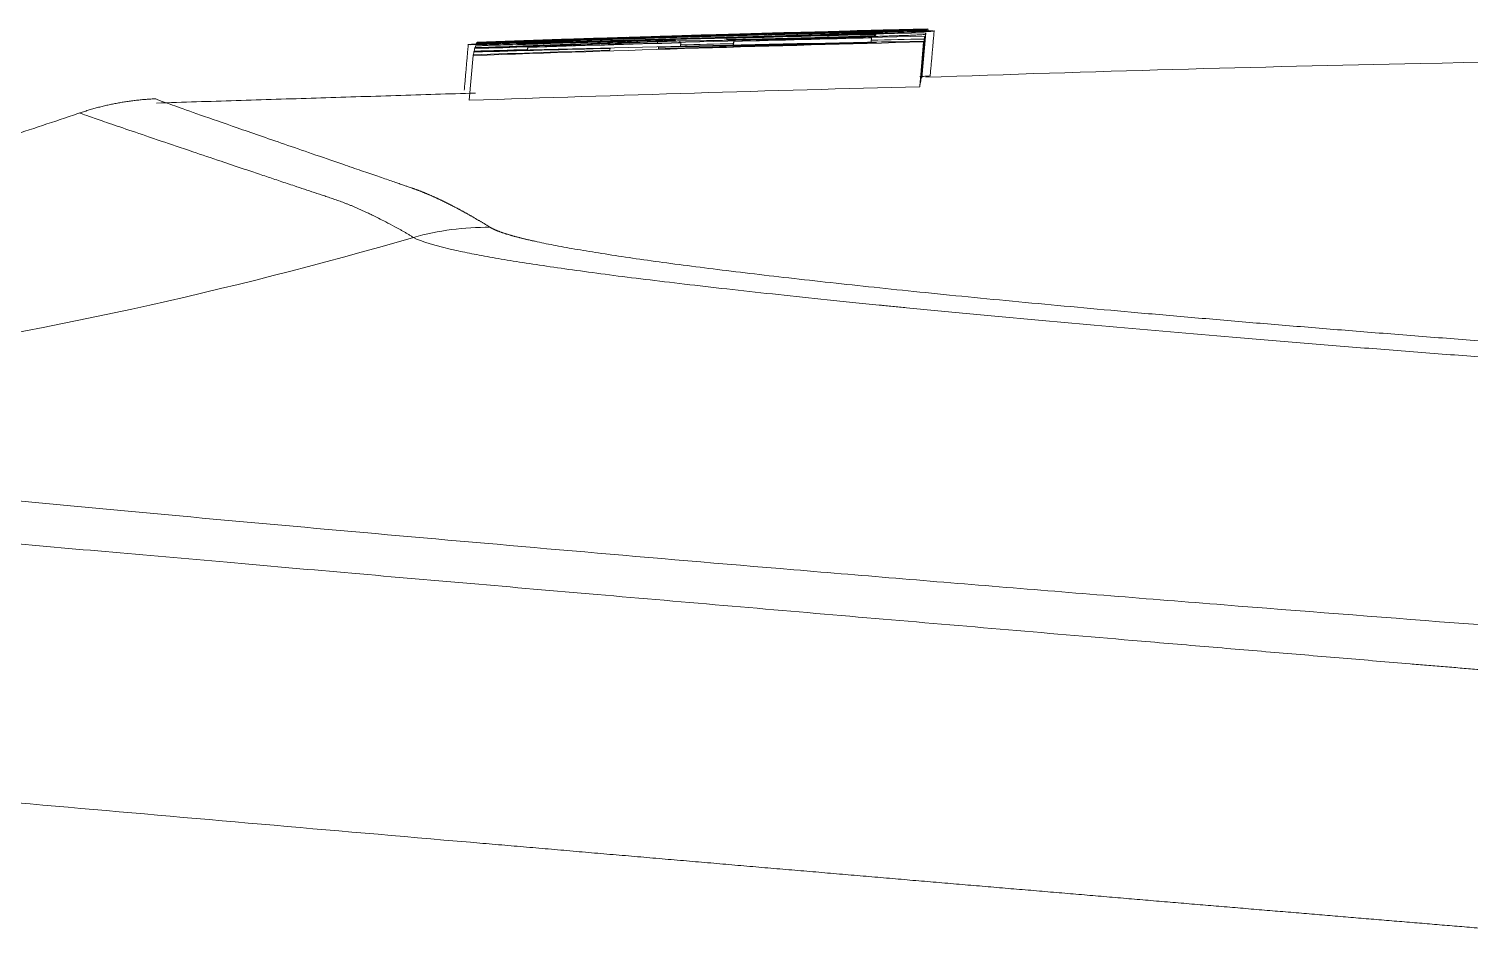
# Model space of a CAD drawing. Header units: millimetres. Extents: x 11618 to 13994, y -5897 to -2537.
# Drawn here: x 13044.94 to 13061.05, y -3585.92 to -3575.7 of the extents above; entities that cross this region are included whole.
import ezdxf

# ---------------------------------------------------------------- set-up
doc = ezdxf.new("R2010")
doc.units = ezdxf.units.MM

msp = doc.modelspace()

# ---------------------------------------------------------------- linework, layer by layer
at = {"linetype": 'Continuous', "lineweight": 18, "extrusion": (-1, -2.22045e-16, 0)}
for p, q in [((13051.694, -3575.8), (13051.694, -3575.804)), ((13051.969, -3575.847), (13051.968, -3575.862)), ((13052.221, -3575.837), (13052.22, -3575.855)), ((13052.822, -3575.843), (13052.818, -3575.885)), ((13054.358, -3575.831), (13054.356, -3575.854)), ((13054.944, -3575.849), (13054.9, -3576.35)), ((13054.946, -3575.841), (13054.902, -3576.342)), ((13054.951, -3575.817), (13054.907, -3576.318)), ((13054.958, -3575.785), (13054.914, -3576.286)), ((13054.967, -3575.748), (13054.923, -3576.25)), ((13054.981, -3575.709), (13054.981, -3575.717)), ((13054.986, -3575.703), (13054.985, -3575.709)), ((13054.987, -3575.703), (13054.986, -3575.709)), ((13054.99, -3575.703), (13054.989, -3575.711)), ((13054.991, -3575.703), (13054.99, -3575.711)), ((13054.992, -3575.705), (13054.991, -3575.712)), ((13054.992, -3575.706), (13054.992, -3575.712)), ((13054.992, -3575.713), (13054.995, -3575.713)), ((13049.909, -3576.001), (13049.866, -3576.502)), ((13049.917, -3575.963), (13049.915, -3575.993)), ((13049.928, -3575.919), (13049.927, -3575.924)), ((13049.934, -3575.895), (13049.932, -3575.924)), ((13049.949, -3575.857), (13049.949, -3575.863)), ((13050.519, -3575.91), (13050.516, -3575.941)), ((13052.227, -3575.883), (13052.226, -3575.897)), ((13052.816, -3575.867), (13052.815, -3575.885)), ((13054.904, -3576.318), (13054.907, -3576.318))]:
    msp.add_line(p, q, dxfattribs=at)
at = {"linetype": 'Continuous', "lineweight": 13, "extrusion": (-1, -2.22045e-16, 0)}
msp.add_line((13050.163, -3575.885), (13050.164, -3575.874), dxfattribs=at)
at = {"linetype": 'Continuous', "lineweight": 13}
for centre, major_axis, ratio, start_param, end_param in [((13050.051, -3580.918), (-1.621, -2.524), 0.996045, 3.698288, 3.987547), ((13035.786, -3529.996), (9.593, 49.071), 0.989181, 3.350189, 3.612152)]:
    msp.add_ellipse(centre, major_axis=major_axis, ratio=ratio, start_param=start_param, end_param=end_param, dxfattribs=at)
at = {"linetype": 'Continuous', "lineweight": 18}
for points, knots in [([(13054.356, -3575.738), (13054.244, -3575.741), (13054.124, -3575.744), (13053.931, -3575.748), (13053.864, -3575.75), (13053.761, -3575.752), (13053.726, -3575.753), (13053.656, -3575.755), (13053.621, -3575.756), (13053.443, -3575.761), (13053.298, -3575.764), (13053.075, -3575.771), (13053.001, -3575.773), (13052.887, -3575.776), (13052.85, -3575.777), (13052.774, -3575.779), (13052.736, -3575.78), (13052.622, -3575.783), (13052.546, -3575.785), (13052.433, -3575.789), (13052.395, -3575.79), (13052.319, -3575.792), (13052.206, -3575.795), (13052.093, -3575.799), (13051.979, -3575.802), (13051.942, -3575.803), (13051.867, -3575.806), (13051.829, -3575.807), (13051.642, -3575.813), (13051.497, -3575.817), (13051.285, -3575.824), (13051.215, -3575.826), (13051.112, -3575.83), (13051.078, -3575.831), (13051.011, -3575.833), (13050.978, -3575.834), (13050.814, -3575.84), (13050.662, -3575.845), (13050.526, -3575.85), (13050.473, -3575.852), (13050.447, -3575.853), (13050.372, -3575.856), (13050.325, -3575.858), (13050.259, -3575.86), (13050.238, -3575.861), (13050.197, -3575.862), (13050.177, -3575.863), (13050.121, -3575.865), (13050.086, -3575.867), (13050.04, -3575.869), (13050.025, -3575.869), (13049.998, -3575.871), (13049.959, -3575.872), (13049.91, -3575.875), (13049.884, -3575.876), (13049.87, -3575.877), (13049.866, -3575.877), (13049.862, -3575.878), (13049.862, -3575.878), (13049.861, -3575.878)], [0, 0, 0, 0, 0.078191, 0.078191, 0.117286, 0.117286, 0.136834, 0.136834, 0.156381, 0.156381, 0.234572, 0.234572, 0.273668, 0.273668, 0.293215, 0.293215, 0.312763, 0.312763, 0.351858, 0.351858, 0.371406, 0.371406, 0.390954, 0.430049, 0.430049, 0.449597, 0.449597, 0.469144, 0.469144, 0.547335, 0.547335, 0.586431, 0.586431, 0.605978, 0.605978, 0.625526, 0.625526, 0.703717, 0.723264, 0.723264, 0.742812, 0.742812, 0.781907, 0.781907, 0.801455, 0.801455, 0.821003, 0.821003, 0.860098, 0.860098, 0.879646, 0.879646, 0.899194, 0.938289, 0.977384, 0.977384, 0.996932, 0.996932, 1, 1, 1, 1]), ([(13049.928, -3575.919), (13050.279, -3575.906), (13050.718, -3575.891), (13051.157, -3575.875), (13051.267, -3575.872), (13051.289, -3575.871), (13051.332, -3575.869), (13051.398, -3575.867), (13051.461, -3575.865), (13051.587, -3575.861), (13051.668, -3575.858), (13051.823, -3575.852), (13051.898, -3575.85), (13051.969, -3575.847)], [0, 0, 0, 0, 0.5, 0.625, 0.625, 0.65625, 0.65625, 0.6875, 0.75, 0.75, 0.875, 0.875, 1, 1, 1, 1]), ([(13052.143, -3575.834), (13052.128, -3575.835), (13052.107, -3575.836), (13052.069, -3575.838), (13052.055, -3575.838), (13052.032, -3575.839), (13052.024, -3575.839), (13052.012, -3575.84), (13052.007, -3575.84), (13051.999, -3575.84), (13051.995, -3575.841), (13051.973, -3575.841), (13051.954, -3575.842), (13051.914, -3575.844), (13051.893, -3575.844), (13051.85, -3575.846), (13051.827, -3575.847), (13051.782, -3575.848), (13051.759, -3575.849), (13051.69, -3575.851), (13051.642, -3575.853), (13051.545, -3575.856), (13051.497, -3575.858), (13051.349, -3575.863), (13051.249, -3575.867), (13051.048, -3575.874), (13050.947, -3575.877), (13050.744, -3575.884), (13050.642, -3575.888), (13050.337, -3575.899), (13050.133, -3575.906), (13049.929, -3575.913)], [0, 0, 0, 0, 0.0625, 0.0625, 0.09375, 0.09375, 0.109375, 0.109375, 0.117187, 0.117187, 0.125, 0.125, 0.15625, 0.15625, 0.1875, 0.1875, 0.21875, 0.21875, 0.25, 0.25, 0.3125, 0.3125, 0.375, 0.375, 0.5, 0.5, 0.625, 0.625, 0.75, 0.75, 1, 1, 1, 1]), ([(13050.164, -3575.874), (13050.251, -3575.872), (13050.356, -3575.869), (13050.511, -3575.865), (13050.543, -3575.864), (13050.593, -3575.863), (13050.61, -3575.862), (13050.644, -3575.861), (13050.73, -3575.859), (13050.822, -3575.856), (13050.974, -3575.852), (13051.052, -3575.85), (13051.154, -3575.847), (13051.174, -3575.846), (13051.216, -3575.845), (13051.277, -3575.843), (13051.34, -3575.842), (13051.55, -3575.836), (13051.722, -3575.831), (13051.943, -3575.824), (13051.987, -3575.823), (13052.076, -3575.82), (13052.121, -3575.819), (13052.255, -3575.815), (13052.345, -3575.813), (13052.613, -3575.805), (13052.791, -3575.8), (13053.013, -3575.794), (13053.057, -3575.792), (13053.145, -3575.79), (13053.277, -3575.786), (13053.491, -3575.78), (13053.657, -3575.775), (13053.779, -3575.772), (13053.819, -3575.77), (13053.879, -3575.769), (13053.899, -3575.768), (13053.938, -3575.767), (13054.113, -3575.762), (13054.272, -3575.757), (13054.415, -3575.753), (13054.43, -3575.752), (13054.461, -3575.751), (13054.477, -3575.751), (13054.521, -3575.749), (13054.607, -3575.747), (13054.682, -3575.744), (13054.774, -3575.741), (13054.816, -3575.74), (13054.862, -3575.738), (13054.871, -3575.738), (13054.888, -3575.737), (13054.913, -3575.736), (13054.965, -3575.734), (13054.997, -3575.733), (13055.023, -3575.731), (13055.034, -3575.731), (13055.042, -3575.73), (13055.047, -3575.73), (13055.049, -3575.73), (13055.059, -3575.729), (13055.062, -3575.729), (13055.06, -3575.728), (13055.055, -3575.727), (13055.041, -3575.727), (13055.032, -3575.727), (13055.021, -3575.727), (13055.013, -3575.727), (13055.009, -3575.727), (13054.985, -3575.727), (13054.938, -3575.727), (13054.872, -3575.728), (13054.813, -3575.729), (13054.793, -3575.73), (13054.76, -3575.73), (13054.748, -3575.73), (13054.725, -3575.731), (13054.617, -3575.733), (13054.487, -3575.736), (13054.356, -3575.738)], [0, 0, 0, 0, 0.0625, 0.0625, 0.078125, 0.078125, 0.085938, 0.085938, 0.09375, 0.125, 0.125, 0.15625, 0.15625, 0.164063, 0.164063, 0.171875, 0.1875, 0.1875, 0.25, 0.25, 0.265625, 0.265625, 0.28125, 0.28125, 0.3125, 0.3125, 0.375, 0.375, 0.390625, 0.390625, 0.40625, 0.4375, 0.46875, 0.46875, 0.484375, 0.484375, 0.492187, 0.492187, 0.5, 0.5625, 0.5625, 0.570312, 0.570312, 0.578125, 0.578125, 0.59375, 0.625, 0.625, 0.65625, 0.65625, 0.664062, 0.664062, 0.671875, 0.6875, 0.71875, 0.71875, 0.734375, 0.742187, 0.742187, 0.75, 0.75, 0.78125, 0.78125, 0.8125, 0.8125, 0.828125, 0.835937, 0.835937, 0.84375, 0.84375, 0.875, 0.90625, 0.90625, 0.921875, 0.921875, 0.929687, 0.929687, 0.9375, 1, 1, 1, 1]), ([(13053.523, -3575.775), (13053.419, -3575.778), (13053.311, -3575.781), (13053.093, -3575.788), (13052.981, -3575.791), (13052.84, -3575.795), (13052.812, -3575.796), (13052.755, -3575.797), (13052.67, -3575.8), (13052.585, -3575.802), (13052.472, -3575.805), (13052.415, -3575.807), (13052.303, -3575.81), (13052.246, -3575.812), (13052.078, -3575.817), (13051.966, -3575.82), (13051.826, -3575.824), (13051.799, -3575.825), (13051.743, -3575.826), (13051.715, -3575.827), (13051.632, -3575.83), (13051.578, -3575.831), (13051.417, -3575.836), (13051.314, -3575.839), (13051.203, -3575.842), (13051.191, -3575.842), (13051.167, -3575.843), (13051.154, -3575.843), (13051.119, -3575.844), (13051.072, -3575.845), (13051.027, -3575.847), (13050.984, -3575.848), (13050.962, -3575.848), (13050.9, -3575.85), (13050.861, -3575.851), (13050.804, -3575.853), (13050.776, -3575.853), (13050.75, -3575.854), (13050.733, -3575.855), (13050.724, -3575.855), (13050.649, -3575.857), (13050.566, -3575.859), (13050.509, -3575.86), (13050.485, -3575.86), (13050.478, -3575.86), (13050.465, -3575.86), (13050.459, -3575.861), (13050.433, -3575.861), (13050.424, -3575.861), (13050.424, -3575.86), (13050.425, -3575.86), (13050.425, -3575.86)], [0, 0, 0, 0, 0.082578, 0.082578, 0.165156, 0.165156, 0.1858, 0.1858, 0.206445, 0.247734, 0.247734, 0.289023, 0.289023, 0.330312, 0.330312, 0.41289, 0.41289, 0.433534, 0.433534, 0.454179, 0.454179, 0.495468, 0.495468, 0.578046, 0.578046, 0.588368, 0.588368, 0.59869, 0.59869, 0.619335, 0.639979, 0.639979, 0.660624, 0.660624, 0.701913, 0.701913, 0.722557, 0.732879, 0.732879, 0.743202, 0.743202, 0.825779, 0.867068, 0.867068, 0.887713, 0.887713, 0.908357, 0.908357, 0.990935, 0.990935, 1, 1, 1, 1]), ([(13050.538, -3575.854), (13050.543, -3575.854), (13050.549, -3575.853), (13050.599, -3575.851), (13050.656, -3575.849), (13050.755, -3575.845), (13050.791, -3575.844), (13050.849, -3575.842), (13050.868, -3575.841), (13050.909, -3575.84), (13050.929, -3575.839), (13050.95, -3575.838)], [0, 0, 0, 0, 0.059046, 0.059046, 0.529523, 0.529523, 0.764762, 0.764762, 0.882381, 0.882381, 1, 1, 1, 1]), ([(13050.95, -3575.838), (13051.051, -3575.835), (13051.162, -3575.831), (13051.312, -3575.826), (13051.343, -3575.825), (13051.404, -3575.823), (13051.436, -3575.822), (13051.53, -3575.819), (13051.595, -3575.817), (13051.725, -3575.813), (13051.792, -3575.811), (13051.926, -3575.806), (13051.994, -3575.804), (13052.128, -3575.8), (13052.196, -3575.798), (13052.331, -3575.794), (13052.398, -3575.792), (13052.601, -3575.786), (13052.736, -3575.783), (13052.905, -3575.778), (13052.939, -3575.777), (13053.006, -3575.775), (13053.04, -3575.774), (13053.14, -3575.771), (13053.206, -3575.77), (13053.337, -3575.766), (13053.401, -3575.764), (13053.497, -3575.762), (13053.529, -3575.761), (13053.591, -3575.76), (13053.622, -3575.759), (13053.712, -3575.757), (13053.77, -3575.755), (13053.852, -3575.753), (13053.879, -3575.753), (13053.919, -3575.752), (13053.932, -3575.751), (13053.957, -3575.751), (13053.969, -3575.75), (13053.994, -3575.75), (13054.006, -3575.75), (13054.029, -3575.749), (13054.063, -3575.748), (13054.096, -3575.748), (13054.16, -3575.746), (13054.199, -3575.746), (13054.254, -3575.745), (13054.271, -3575.744), (13054.303, -3575.744), (13054.349, -3575.743), (13054.398, -3575.742), (13054.426, -3575.742), (13054.443, -3575.742), (13054.45, -3575.742), (13054.469, -3575.742), (13054.478, -3575.742), (13054.485, -3575.742), (13054.487, -3575.742), (13054.489, -3575.743), (13054.488, -3575.743), (13054.486, -3575.743), (13054.484, -3575.743), (13054.478, -3575.744), (13054.475, -3575.744), (13054.45, -3575.745), (13054.415, -3575.747), (13054.349, -3575.749), (13054.335, -3575.75), (13054.305, -3575.751), (13054.289, -3575.752), (13054.238, -3575.753), (13054.2, -3575.755), (13054.118, -3575.757), (13054.074, -3575.759), (13054.002, -3575.761), (13053.976, -3575.762), (13053.925, -3575.763), (13053.899, -3575.764), (13053.765, -3575.768), (13053.648, -3575.772), (13053.523, -3575.775)], [0, 0, 0, 0, 0.0625, 0.0625, 0.078125, 0.078125, 0.09375, 0.09375, 0.125, 0.125, 0.15625, 0.15625, 0.1875, 0.1875, 0.21875, 0.21875, 0.25, 0.25, 0.3125, 0.3125, 0.328125, 0.328125, 0.34375, 0.34375, 0.375, 0.375, 0.40625, 0.40625, 0.421875, 0.421875, 0.4375, 0.4375, 0.46875, 0.46875, 0.484375, 0.484375, 0.492187, 0.492187, 0.5, 0.5, 0.507812, 0.507812, 0.515625, 0.53125, 0.53125, 0.5625, 0.5625, 0.578125, 0.578125, 0.59375, 0.625, 0.640625, 0.640625, 0.65625, 0.65625, 0.6875, 0.6875, 0.703125, 0.703125, 0.71875, 0.71875, 0.734375, 0.734375, 0.75, 0.75, 0.8125, 0.8125, 0.828125, 0.828125, 0.84375, 0.84375, 0.875, 0.875, 0.90625, 0.90625, 0.921875, 0.921875, 0.9375, 0.9375, 1, 1, 1, 1]), ([(13051.969, -3575.847), (13051.996, -3575.846), (13052.02, -3575.845), (13052.066, -3575.843), (13052.088, -3575.843), (13052.129, -3575.841), (13052.149, -3575.84), (13052.186, -3575.839), (13052.204, -3575.838), (13052.221, -3575.837)], [0, 0, 0, 0, 0.25, 0.25, 0.5, 0.5, 0.75, 0.75, 1, 1, 1, 1]), ([(13052.169, -3575.826), (13052.169, -3575.828), (13052.168, -3575.829), (13052.168, -3575.831), (13052.168, -3575.831), (13052.168, -3575.831), (13052.166, -3575.832), (13052.164, -3575.832), (13052.159, -3575.833), (13052.157, -3575.833), (13052.151, -3575.834), (13052.148, -3575.834), (13052.143, -3575.834)], [0, 0, 0, 0, 0.5, 0.625, 0.625, 0.75, 0.75, 0.875, 0.875, 0.9375, 0.9375, 1, 1, 1, 1]), ([(13052.221, -3575.837), (13052.231, -3575.837), (13052.243, -3575.837), (13052.273, -3575.838), (13052.29, -3575.838), (13052.333, -3575.837), (13052.357, -3575.837), (13052.401, -3575.837), (13052.417, -3575.836), (13052.45, -3575.836), (13052.468, -3575.836), (13052.525, -3575.835), (13052.568, -3575.834), (13052.629, -3575.833), (13052.642, -3575.832), (13052.667, -3575.832), (13052.681, -3575.832), (13052.721, -3575.831), (13052.748, -3575.83), (13052.834, -3575.828), (13052.894, -3575.827), (13052.991, -3575.825), (13053.024, -3575.824), (13053.091, -3575.822), (13053.126, -3575.822), (13053.229, -3575.819), (13053.3, -3575.817), (13053.39, -3575.815), (13053.408, -3575.815), (13053.445, -3575.814), (13053.499, -3575.812), (13053.554, -3575.811), (13053.663, -3575.808), (13053.735, -3575.806), (13053.826, -3575.804), (13053.844, -3575.803), (13053.88, -3575.802), (13053.933, -3575.801), (13054.056, -3575.798), (13054.157, -3575.795), (13054.255, -3575.792), (13054.287, -3575.791), (13054.351, -3575.789), (13054.382, -3575.788), (13054.472, -3575.786), (13054.528, -3575.784), (13054.592, -3575.782), (13054.605, -3575.782), (13054.63, -3575.781), (13054.642, -3575.78), (13054.677, -3575.779), (13054.741, -3575.777), (13054.792, -3575.775), (13054.827, -3575.774), (13054.833, -3575.773), (13054.846, -3575.773), (13054.851, -3575.772), (13054.868, -3575.772), (13054.877, -3575.771), (13054.902, -3575.77), (13054.915, -3575.769), (13054.935, -3575.768), (13054.943, -3575.767), (13054.954, -3575.766), (13054.958, -3575.765), (13054.961, -3575.764), (13054.962, -3575.764), (13054.963, -3575.763), (13054.963, -3575.763), (13054.963, -3575.762), (13054.964, -3575.757), (13054.966, -3575.752), (13054.967, -3575.748)], [0, 0, 0, 0, 0.03125, 0.03125, 0.0625, 0.0625, 0.09375, 0.09375, 0.109375, 0.109375, 0.125, 0.125, 0.15625, 0.15625, 0.164062, 0.164062, 0.171875, 0.171875, 0.1875, 0.1875, 0.21875, 0.21875, 0.234375, 0.234375, 0.25, 0.25, 0.28125, 0.28125, 0.289062, 0.289062, 0.296875, 0.3125, 0.3125, 0.34375, 0.34375, 0.351562, 0.351562, 0.359375, 0.375, 0.40625, 0.40625, 0.421875, 0.421875, 0.4375, 0.4375, 0.46875, 0.46875, 0.476562, 0.476562, 0.484375, 0.484375, 0.5, 0.53125, 0.53125, 0.539062, 0.539062, 0.546875, 0.546875, 0.5625, 0.5625, 0.59375, 0.59375, 0.625, 0.625, 0.65625, 0.65625, 0.671875, 0.671875, 0.6875, 0.6875, 0.75, 1, 1, 1, 1]), ([(13053.138, -3575.816), (13053.094, -3575.817), (13053.055, -3575.818), (13053.001, -3575.819), (13052.976, -3575.819), (13052.952, -3575.82), (13052.937, -3575.82), (13052.93, -3575.82), (13052.895, -3575.821), (13052.872, -3575.821), (13052.847, -3575.821), (13052.842, -3575.821), (13052.834, -3575.821), (13052.829, -3575.821), (13052.817, -3575.821), (13052.81, -3575.822), (13052.791, -3575.822), (13052.781, -3575.821), (13052.766, -3575.821), (13052.76, -3575.821), (13052.751, -3575.821), (13052.748, -3575.82), (13052.744, -3575.82), (13052.743, -3575.819), (13052.743, -3575.819)], [0, 0, 0, 0, 0.125, 0.125, 0.1875, 0.21875, 0.21875, 0.25, 0.25, 0.375, 0.375, 0.40625, 0.40625, 0.4375, 0.4375, 0.5, 0.5, 0.625, 0.625, 0.75, 0.75, 0.875, 0.875, 1, 1, 1, 1]), ([(13054.41, -3575.766), (13054.409, -3575.768), (13054.408, -3575.771), (13054.408, -3575.774), (13054.407, -3575.776), (13054.407, -3575.777), (13054.407, -3575.777), (13054.406, -3575.777), (13054.405, -3575.778), (13054.401, -3575.778), (13054.394, -3575.779), (13054.39, -3575.779), (13054.378, -3575.78), (13054.371, -3575.78), (13054.354, -3575.781), (13054.344, -3575.782), (13054.32, -3575.783), (13054.306, -3575.783), (13054.282, -3575.784), (13054.273, -3575.785), (13054.254, -3575.785), (13054.245, -3575.786), (13054.224, -3575.787), (13054.213, -3575.787), (13054.19, -3575.788), (13054.178, -3575.788), (13054.14, -3575.789), (13054.113, -3575.79), (13054.069, -3575.792), (13054.054, -3575.792), (13054.023, -3575.793), (13053.976, -3575.794), (13053.926, -3575.796), (13053.874, -3575.797), (13053.856, -3575.798), (13053.82, -3575.799), (13053.802, -3575.799), (13053.747, -3575.801), (13053.711, -3575.802), (13053.655, -3575.803), (13053.636, -3575.804), (13053.598, -3575.805), (13053.579, -3575.805), (13053.523, -3575.807), (13053.486, -3575.808), (13053.431, -3575.809), (13053.413, -3575.809), (13053.376, -3575.81), (13053.358, -3575.811), (13053.268, -3575.813), (13053.201, -3575.814), (13053.138, -3575.816)], [0, 0, 0, 0, 0.25, 0.375, 0.4375, 0.4375, 0.453125, 0.453125, 0.46875, 0.5, 0.5, 0.53125, 0.53125, 0.5625, 0.5625, 0.59375, 0.59375, 0.625, 0.625, 0.640625, 0.640625, 0.65625, 0.65625, 0.671875, 0.671875, 0.6875, 0.6875, 0.71875, 0.71875, 0.734375, 0.734375, 0.75, 0.78125, 0.78125, 0.796875, 0.796875, 0.8125, 0.8125, 0.84375, 0.84375, 0.859375, 0.859375, 0.875, 0.875, 0.90625, 0.90625, 0.921875, 0.921875, 0.9375, 0.9375, 1, 1, 1, 1]), ([(13049.855, -3575.879), (13049.857, -3575.879), (13049.864, -3575.88), (13049.887, -3575.88), (13049.901, -3575.879), (13049.927, -3575.879), (13049.936, -3575.879), (13049.957, -3575.879), (13050.013, -3575.878), (13050.09, -3575.876), (13050.164, -3575.874)], [0, 0, 0, 0, 0.242267, 0.242267, 0.4317, 0.4317, 0.526417, 0.526417, 0.621133, 1, 1, 1, 1]), ([(13054.416, -3575.857), (13054.312, -3575.859), (13054.209, -3575.862), (13054.004, -3575.868), (13053.902, -3575.87), (13053.698, -3575.876), (13053.597, -3575.879), (13053.445, -3575.883), (13053.394, -3575.884), (13053.293, -3575.887), (13052.838, -3575.9), (13052.383, -3575.914), (13051.979, -3575.926)], [0, 0, 0, 0, 0.125, 0.125, 0.25, 0.25, 0.375, 0.375, 0.4375, 0.4375, 0.5, 1, 1, 1, 1]), ([(13051.982, -3575.909), (13052.384, -3575.9), (13052.836, -3575.89), (13053.314, -3575.88), (13053.389, -3575.878), (13053.439, -3575.877), (13053.464, -3575.876), (13053.59, -3575.874), (13053.895, -3575.867), (13054.206, -3575.861), (13054.416, -3575.857)], [0, 0, 0, 0, 0.5, 0.5625, 0.59375, 0.59375, 0.625, 0.625, 0.75, 1, 1, 1, 1]), ([(13097.662, -3576.743), (13094.92, -3576.598), (13087.753, -3576.274), (13075.362, -3576.005), (13063.868, -3575.98), (13056.81, -3576.18), (13054.968, -3576.245)], [0, 0, 0, 0, 0.192828, 0.503966, 0.870556, 1, 1, 1, 1]), ([(13054.903, -3576.236), (13054.904, -3576.236), (13054.931, -3576.235), (13054.953, -3576.234), (13054.979, -3576.233), (13054.99, -3576.232), (13054.998, -3576.232), (13055.003, -3576.231), (13055.005, -3576.231), (13055.014, -3576.23), (13055.017, -3576.23), (13055.017, -3576.23)], [0, 0, 0, 0, 0.008065, 0.358763, 0.358763, 0.534111, 0.621786, 0.621786, 0.70946, 0.70946, 1, 1, 1, 1]), ([(13063.671, -3582.553), (13061.893, -3582.424), (13060.157, -3582.291), (13057.612, -3582.09), (13056.773, -3582.022), (13055.53, -3581.921), (13055.118, -3581.887), (13054.3, -3581.819), (13053.893, -3581.785), (13051.89, -3581.617), (13050.378, -3581.486), (13048.24, -3581.296), (13047.548, -3581.234), (13046.21, -3581.112), (13045.562, -3581.051), (13044.316, -3580.934), (13043.724, -3580.877), (13042.598, -3580.767), (13042.063, -3580.713), (13040.568, -3580.56), (13039.712, -3580.466), (13038.636, -3580.339), (13038.312, -3580.298), (13037.879, -3580.241), (13037.743, -3580.222), (13037.49, -3580.185), (13037.373, -3580.167), (13036.837, -3580.081), (13036.565, -3580.021), (13036.453, -3579.968)], [0, 0, 0, 0, 0.125, 0.125, 0.1875, 0.1875, 0.21875, 0.21875, 0.25, 0.25, 0.375, 0.375, 0.4375, 0.4375, 0.5, 0.5, 0.5625, 0.5625, 0.625, 0.625, 0.75, 0.75, 0.8125, 0.8125, 0.84375, 0.84375, 0.875, 0.875, 1, 1, 1, 1])]:
    msp.add_open_spline(points, degree=3, knots=knots, dxfattribs=at)
for points, degree in [([(13049.909, -3576.001), (13051.588, -3575.943), (13053.266, -3575.893), (13054.944, -3575.849)], 3), ([(13054.946, -3575.841), (13053.27, -3575.871), (13051.594, -3575.91), (13049.919, -3575.956)], 3), ([(13054.958, -3575.785), (13053.28, -3575.824), (13051.603, -3575.87), (13049.926, -3575.924)], 3), ([(13049.934, -3575.895), (13050.679, -3575.871), (13051.424, -3575.848), (13052.169, -3575.826)], 3), ([(13054.967, -3575.748), (13053.289, -3575.789), (13051.612, -3575.837), (13049.935, -3575.892)], 3), ([(13049.944, -3575.866), (13050.943, -3575.83), (13051.942, -3575.797), (13052.941, -3575.766)], 3), ([(13052.495, -3575.778), (13051.645, -3575.804), (13050.795, -3575.833), (13049.946, -3575.863)], 3), ([(13049.949, -3575.857), (13050.531, -3575.837), (13051.112, -3575.818), (13051.694, -3575.8)], 3), ([(13053.386, -3575.749), (13052.24, -3575.781), (13051.095, -3575.817), (13049.95, -3575.855)], 3), ([(13049.954, -3575.852), (13051.631, -3575.795), (13053.308, -3575.745), (13054.986, -3575.703)], 3), ([(13051.628, -3575.797), (13051.07, -3575.814), (13050.512, -3575.832), (13049.955, -3575.852)], 3), ([(13054.987, -3575.703), (13053.67, -3575.736), (13052.353, -3575.774), (13051.036, -3575.816)], 3), ([(13051.036, -3575.816), (13051.62, -3575.797), (13052.203, -3575.779), (13052.787, -3575.762)], 3), ([(13051.694, -3575.8), (13051.961, -3575.793), (13052.228, -3575.785), (13052.495, -3575.778)], 3), ([(13052.486, -3575.776), (13053.317, -3575.752), (13054.149, -3575.729), (13054.981, -3575.709)], 3), ([(13054.978, -3575.715), (13054.147, -3575.733), (13053.316, -3575.754), (13052.486, -3575.776)], 3), ([(13052.743, -3575.819), (13052.744, -3575.816), (13052.745, -3575.813), (13052.746, -3575.81)], 3), ([(13052.746, -3575.81), (13053.3, -3575.795), (13053.855, -3575.78), (13054.41, -3575.766)], 3), ([(13052.816, -3575.867), (13052.818, -3575.859), (13052.82, -3575.851), (13052.822, -3575.843)], 3), ([(13052.822, -3575.843), (13053.336, -3575.83), (13053.849, -3575.817), (13054.363, -3575.804)], 3), ([(13052.941, -3575.766), (13053.619, -3575.749), (13054.298, -3575.733), (13054.976, -3575.718)], 3), ([(13054.982, -3575.707), (13054.685, -3575.715), (13054.388, -3575.722), (13054.091, -3575.73)], 3), ([(13054.363, -3575.804), (13054.361, -3575.812), (13054.36, -3575.821), (13054.358, -3575.831)], 3), ([(13054.358, -3575.831), (13054.555, -3575.826), (13054.753, -3575.821), (13054.951, -3575.817)], 3), ([(13054.944, -3575.849), (13054.945, -3575.846), (13054.945, -3575.844), (13054.946, -3575.841)], 3), ([(13054.951, -3575.817), (13054.953, -3575.805), (13054.955, -3575.795), (13054.958, -3575.785)], 3), ([(13054.976, -3575.718), (13054.977, -3575.717), (13054.977, -3575.716), (13054.978, -3575.715)], 3), ([(13054.981, -3575.709), (13054.982, -3575.708), (13054.982, -3575.708), (13054.982, -3575.707)], 3), ([(13054.986, -3575.703), (13054.986, -3575.703), (13054.987, -3575.703), (13054.987, -3575.703)], 3), ([(13054.99, -3575.703), (13054.99, -3575.703), (13054.99, -3575.703), (13054.991, -3575.703)], 3), ([(13054.992, -3575.705), (13054.992, -3575.705), (13054.992, -3575.705), (13054.992, -3575.706)], 3), ([(13054.995, -3575.713), (13054.996, -3575.717), (13054.997, -3575.721), (13054.998, -3575.726)], 3), ([(13055.017, -3576.232), (13055.062, -3575.72)], 1), ([(13049.855, -3575.876), (13049.81, -3576.389)], 1), ([(13049.911, -3575.993), (13049.911, -3575.996), (13049.91, -3575.998), (13049.909, -3576.001)], 3), ([(13051.436, -3575.943), (13050.928, -3575.959), (13050.419, -3575.976), (13049.911, -3575.993)], 3), ([(13049.917, -3575.963), (13050.425, -3575.948), (13050.933, -3575.935), (13051.441, -3575.922)], 3), ([(13049.919, -3575.956), (13049.918, -3575.958), (13049.918, -3575.96), (13049.917, -3575.963)], 3), ([(13049.926, -3575.924), (13049.924, -3575.933), (13049.922, -3575.943), (13049.92, -3575.953)], 3), ([(13049.92, -3575.953), (13050.117, -3575.947), (13050.315, -3575.941), (13050.513, -3575.935)], 3), ([(13049.929, -3575.913), (13049.929, -3575.915), (13049.928, -3575.917), (13049.928, -3575.919)], 3), ([(13049.935, -3575.892), (13049.935, -3575.893), (13049.934, -3575.894), (13049.934, -3575.895)], 3), ([(13049.946, -3575.863), (13049.945, -3575.864), (13049.945, -3575.865), (13049.944, -3575.866)], 3), ([(13049.95, -3575.855), (13049.95, -3575.856), (13049.949, -3575.856), (13049.949, -3575.857)], 3), ([(13049.955, -3575.852), (13049.954, -3575.852), (13049.954, -3575.852), (13049.954, -3575.852)], 3), ([(13050.513, -3575.935), (13050.515, -3575.926), (13050.517, -3575.918), (13050.519, -3575.91)], 3), ([(13050.519, -3575.91), (13051.09, -3575.892), (13051.661, -3575.875), (13052.232, -3575.86)], 3), ([(13051.441, -3575.922), (13051.439, -3575.929), (13051.438, -3575.936), (13051.436, -3575.943)], 3), ([(13051.979, -3575.926), (13051.98, -3575.92), (13051.981, -3575.915), (13051.982, -3575.909)], 3), ([(13052.232, -3575.86), (13052.23, -3575.867), (13052.229, -3575.875), (13052.227, -3575.883)], 3), ([(13052.227, -3575.883), (13052.423, -3575.878), (13052.62, -3575.872), (13052.816, -3575.867)], 3), ([(13054.907, -3576.318), (13054.909, -3576.306), (13054.912, -3576.296), (13054.914, -3576.286)], 3), ([(13046.362, -3576.485), (13045.927, -3576.503), (13045.515, -3576.643)], 2), ([(13049.936, -3576.421), (13046.37, -3576.533)], 1), ([(13049.866, -3576.502), (13051.544, -3576.445), (13053.222, -3576.394), (13054.9, -3576.35)], 3), ([(13054.9, -3576.35), (13054.901, -3576.347), (13054.901, -3576.345), (13054.902, -3576.342)], 3), ([(13045.59, -3576.618), (13039.279, -3578.775), (13032.623, -3579.21)], 2)]:
    msp.add_open_spline(points, degree=degree, dxfattribs=at)
at = {"linetype": 'Continuous', "lineweight": 13}
for points, knots in [([(13046.362, -3576.485), (13046.359, -3576.486), (13046.391, -3576.499), (13046.556, -3576.558), (13046.843, -3576.66), (13047.184, -3576.779), (13047.517, -3576.895), (13047.797, -3576.991), (13048.106, -3577.098), (13048.367, -3577.188), (13048.556, -3577.253), (13048.658, -3577.288), (13048.753, -3577.321), (13048.84, -3577.351), (13048.92, -3577.378), (13048.991, -3577.402), (13049.053, -3577.424), (13049.105, -3577.442), (13049.148, -3577.457), (13049.181, -3577.468), (13049.204, -3577.476), (13049.221, -3577.481), (13049.232, -3577.485), (13049.242, -3577.489), (13049.252, -3577.493), (13049.262, -3577.496), (13049.272, -3577.5), (13049.283, -3577.504), (13049.293, -3577.508), (13049.303, -3577.512), (13049.314, -3577.516), (13049.324, -3577.52), (13049.334, -3577.524), (13049.345, -3577.528), (13049.355, -3577.532), (13049.366, -3577.537), (13049.376, -3577.541), (13049.387, -3577.545), (13049.398, -3577.55), (13049.408, -3577.554), (13049.419, -3577.559), (13049.43, -3577.564), (13049.44, -3577.568), (13049.451, -3577.573), (13049.462, -3577.578), (13049.473, -3577.583), (13049.484, -3577.588), (13049.495, -3577.593), (13049.506, -3577.598), (13049.516, -3577.603), (13049.527, -3577.608), (13049.538, -3577.613), (13049.549, -3577.618), (13049.561, -3577.623), (13049.572, -3577.629), (13049.583, -3577.634), (13049.594, -3577.64), (13049.605, -3577.645), (13049.616, -3577.651), (13049.627, -3577.656), (13049.639, -3577.662), (13049.65, -3577.668), (13049.661, -3577.673), (13049.672, -3577.679), (13049.684, -3577.685), (13049.695, -3577.691), (13049.706, -3577.697), (13049.718, -3577.703), (13049.729, -3577.709), (13049.741, -3577.715), (13049.752, -3577.721), (13049.764, -3577.727), (13049.775, -3577.734), (13049.787, -3577.74), (13049.799, -3577.746), (13049.81, -3577.753), (13049.822, -3577.759), (13049.833, -3577.766), (13049.845, -3577.772), (13049.857, -3577.779), (13049.869, -3577.786), (13049.88, -3577.792), (13049.892, -3577.799), (13049.904, -3577.806), (13049.916, -3577.813), (13049.928, -3577.82), (13049.94, -3577.827), (13049.952, -3577.834), (13049.964, -3577.841), (13049.976, -3577.848), (13049.988, -3577.855), (13050, -3577.862), (13050.012, -3577.87), (13050.025, -3577.877), (13050.037, -3577.884), (13050.049, -3577.892), (13050.061, -3577.899), (13050.074, -3577.907), (13050.086, -3577.914), (13050.094, -3577.919), (13050.099, -3577.922)], [0, 0, 0, 0, 0.11967, 0.245173, 0.370925, 0.496941, 0.559902, 0.622804, 0.685649, 0.748437, 0.76739, 0.784802, 0.800675, 0.815008, 0.8278, 0.839052, 0.848763, 0.856933, 0.863562, 0.868652, 0.872204, 0.874215, 0.875741, 0.87727, 0.878802, 0.880336, 0.881874, 0.883413, 0.884955, 0.886499, 0.888046, 0.889594, 0.891145, 0.892697, 0.894252, 0.89581, 0.897369, 0.89893, 0.900494, 0.90206, 0.903628, 0.905199, 0.906771, 0.908346, 0.909923, 0.911502, 0.913083, 0.914666, 0.916252, 0.91784, 0.91943, 0.921022, 0.922616, 0.924213, 0.925812, 0.927413, 0.929016, 0.930621, 0.932228, 0.933838, 0.93545, 0.937064, 0.93868, 0.940298, 0.941919, 0.943542, 0.945166, 0.946793, 0.948423, 0.950054, 0.951688, 0.953323, 0.954961, 0.956601, 0.958244, 0.959888, 0.961535, 0.963183, 0.964834, 0.966487, 0.968143, 0.9698, 0.971459, 0.973121, 0.974785, 0.976451, 0.978119, 0.979789, 0.981462, 0.983136, 0.984813, 0.986492, 0.988173, 0.989856, 0.991542, 0.993229, 0.994919, 0.99661, 0.998304, 1, 1, 1, 1]), ([(13049.243, -3578.036), (13049.233, -3578.03), (13049.213, -3578.018), (13049.182, -3578), (13049.152, -3577.982), (13049.122, -3577.965), (13049.092, -3577.948), (13049.062, -3577.932), (13049.009, -3577.902), (13048.939, -3577.865), (13048.858, -3577.823), (13048.798, -3577.793), (13048.757, -3577.773), (13048.729, -3577.761), (13048.711, -3577.752), (13048.694, -3577.744), (13048.678, -3577.737), (13048.661, -3577.729), (13048.645, -3577.722), (13048.628, -3577.715), (13048.612, -3577.708), (13048.596, -3577.701), (13048.58, -3577.694), (13048.564, -3577.687), (13048.548, -3577.68), (13048.532, -3577.674), (13048.516, -3577.667), (13048.5, -3577.661), (13048.469, -3577.649), (13048.424, -3577.631), (13048.365, -3577.611), (13048.307, -3577.591), (13048.23, -3577.565), (13048.135, -3577.533), (13048.023, -3577.496), (13047.922, -3577.462), (13047.832, -3577.433), (13047.752, -3577.406), (13047.675, -3577.38), (13047.598, -3577.354), (13047.488, -3577.317), (13047.315, -3577.259), (13047.059, -3577.173), (13046.741, -3577.066), (13046.4, -3576.95), (13046.085, -3576.843), (13045.828, -3576.755), (13045.642, -3576.691), (13045.535, -3576.652), (13045.514, -3576.644), (13045.515, -3576.643)], [0, 0, 0, 0, 0.004187, 0.008351, 0.012495, 0.016616, 0.020715, 0.024792, 0.028847, 0.042948, 0.054298, 0.062927, 0.068864, 0.072114, 0.074536, 0.076956, 0.079373, 0.081787, 0.084199, 0.086609, 0.089015, 0.091419, 0.09382, 0.096219, 0.098614, 0.101007, 0.103397, 0.105784, 0.108167, 0.117409, 0.126393, 0.135456, 0.14422, 0.162244, 0.180271, 0.1983, 0.211822, 0.225343, 0.238863, 0.252381, 0.266157, 0.298285, 0.348755, 0.417558, 0.504687, 0.601814, 0.700782, 0.801609, 0.904313, 1, 1, 1, 1]), ([(13050.099, -3577.922), (13050.1, -3577.923), (13050.104, -3577.925), (13050.109, -3577.928), (13050.115, -3577.931), (13050.121, -3577.935), (13050.127, -3577.938), (13050.134, -3577.941), (13050.141, -3577.944), (13050.148, -3577.947), (13050.155, -3577.951), (13050.163, -3577.954), (13050.17, -3577.957), (13050.178, -3577.961), (13050.187, -3577.964), (13050.195, -3577.967), (13050.204, -3577.97), (13050.213, -3577.974), (13050.222, -3577.977), (13050.232, -3577.981), (13050.241, -3577.984), (13050.252, -3577.987), (13050.262, -3577.991), (13050.272, -3577.994), (13050.283, -3577.997), (13050.294, -3578.001), (13050.305, -3578.004), (13050.317, -3578.008), (13050.329, -3578.011), (13050.341, -3578.015), (13050.353, -3578.018), (13050.366, -3578.022), (13050.379, -3578.025), (13050.392, -3578.029), (13050.405, -3578.032), (13050.419, -3578.036), (13050.432, -3578.039), (13050.447, -3578.043), (13050.461, -3578.046), (13050.476, -3578.05), (13050.49, -3578.054), (13050.506, -3578.057), (13050.521, -3578.061), (13050.537, -3578.064), (13050.553, -3578.068), (13050.569, -3578.072), (13050.585, -3578.075), (13050.659, -3578.092), (13050.802, -3578.121), (13051.039, -3578.165), (13051.307, -3578.209), (13051.607, -3578.255), (13051.938, -3578.303), (13052.298, -3578.351), (13052.687, -3578.4), (13053.243, -3578.467), (13054.004, -3578.553), (13055.023, -3578.66), (13056.131, -3578.768), (13057.134, -3578.86), (13057.971, -3578.933), (13058.62, -3578.989), (13059.277, -3579.043), (13059.954, -3579.098), (13060.649, -3579.153), (13061.359, -3579.207), (13062.072, -3579.26), (13062.594, -3579.298), (13062.921, -3579.321), (13063.051, -3579.33), (13063.182, -3579.339), (13063.312, -3579.348), (13063.442, -3579.357), (13063.573, -3579.366), (13063.703, -3579.375), (13063.833, -3579.384), (13063.963, -3579.393), (13064.093, -3579.402), (13064.223, -3579.41), (13064.353, -3579.419), (13064.483, -3579.428), (13064.612, -3579.436), (13064.742, -3579.445), (13064.871, -3579.453), (13065, -3579.461), (13065.129, -3579.47), (13065.258, -3579.478), (13065.387, -3579.486), (13065.516, -3579.494), (13065.644, -3579.502), (13065.73, -3579.508), (13065.773, -3579.51)], [0, 0, 0, 0, 0.002702, 0.005405, 0.008108, 0.010813, 0.013518, 0.016224, 0.018931, 0.021638, 0.024347, 0.027057, 0.029768, 0.032479, 0.035192, 0.037906, 0.04062, 0.043336, 0.046053, 0.048771, 0.051491, 0.054211, 0.056933, 0.059656, 0.06238, 0.065105, 0.067832, 0.07056, 0.073289, 0.07602, 0.078752, 0.081485, 0.08422, 0.086956, 0.089694, 0.092433, 0.095174, 0.097917, 0.100661, 0.103406, 0.106153, 0.108902, 0.111653, 0.114405, 0.117159, 0.119915, 0.122672, 0.125431, 0.156507, 0.187619, 0.218803, 0.250096, 0.281488, 0.312799, 0.344067, 0.37533, 0.438108, 0.500043, 0.563194, 0.625162, 0.656928, 0.688299, 0.719309, 0.749991, 0.781894, 0.813351, 0.844392, 0.875047, 0.880619, 0.886176, 0.89172, 0.89725, 0.902767, 0.908271, 0.913762, 0.91924, 0.924706, 0.930159, 0.9356, 0.941029, 0.946446, 0.951852, 0.957245, 0.962628, 0.967999, 0.973359, 0.978709, 0.984047, 0.989375, 0.994693, 1, 1, 1, 1]), ([(13065.683, -3579.687), (13064.71, -3579.626), (13063.733, -3579.559), (13062.266, -3579.454), (13061.777, -3579.418), (13061.045, -3579.363), (13060.801, -3579.344), (13060.435, -3579.316), (13060.313, -3579.307), (13060.07, -3579.287), (13059.948, -3579.278), (13059.706, -3579.259), (13059.585, -3579.249), (13059.345, -3579.23), (13058.986, -3579.2), (13058.159, -3579.132), (13057.47, -3579.073), (13056.57, -3578.993), (13056.13, -3578.953), (13055.593, -3578.903), (13055.486, -3578.893), (13055.274, -3578.872), (13055.063, -3578.852), (13054.803, -3578.827), (13054.624, -3578.809), (13054.534, -3578.8), (13054.49, -3578.796), (13054.468, -3578.794), (13054.457, -3578.793), (13054.452, -3578.792), (13054.449, -3578.792), (13054.447, -3578.792), (13054.346, -3578.782), (13054.248, -3578.772), (13054.055, -3578.752), (13053.96, -3578.742), (13053.679, -3578.713), (13053.497, -3578.694), (13053.144, -3578.656), (13052.973, -3578.637), (13052.643, -3578.6), (13052.483, -3578.582), (13052.023, -3578.528), (13051.74, -3578.494), (13051.221, -3578.427), (13050.984, -3578.394), (13050.555, -3578.331), (13050.362, -3578.301), (13050.105, -3578.257), (13050.025, -3578.242), (13049.912, -3578.221), (13049.876, -3578.214), (13049.807, -3578.2), (13049.774, -3578.193), (13049.488, -3578.131), (13049.325, -3578.082), (13049.243, -3578.036)], [0, 0, 0, 0, 0.125, 0.125, 0.1875, 0.1875, 0.21875, 0.21875, 0.234375, 0.234375, 0.25, 0.25, 0.265625, 0.265625, 0.28125, 0.3125, 0.375, 0.375, 0.4375, 0.4375, 0.453125, 0.453125, 0.46875, 0.484375, 0.492187, 0.496094, 0.498047, 0.499023, 0.499512, 0.499756, 0.499756, 0.5, 0.5, 0.515625, 0.515625, 0.53125, 0.53125, 0.5625, 0.5625, 0.59375, 0.59375, 0.625, 0.625, 0.6875, 0.6875, 0.75, 0.75, 0.8125, 0.8125, 0.84375, 0.84375, 0.859375, 0.859375, 0.875, 0.875, 1, 1, 1, 1]), ([(13030.39, -3580.099), (13030.393, -3580.1), (13030.399, -3580.101), (13030.408, -3580.102), (13030.417, -3580.104), (13030.427, -3580.105), (13030.437, -3580.107), (13030.447, -3580.108), (13030.457, -3580.11), (13030.468, -3580.111), (13030.479, -3580.113), (13030.49, -3580.114), (13030.502, -3580.116), (13030.513, -3580.118), (13030.525, -3580.119), (13030.537, -3580.121), (13030.55, -3580.123), (13030.563, -3580.124), (13030.576, -3580.126), (13030.589, -3580.128), (13030.602, -3580.13), (13030.616, -3580.132), (13030.63, -3580.133), (13030.644, -3580.135), (13030.659, -3580.137), (13030.673, -3580.139), (13030.688, -3580.141), (13030.704, -3580.143), (13030.719, -3580.145), (13030.735, -3580.147), (13030.751, -3580.149), (13030.767, -3580.151), (13030.783, -3580.153), (13030.8, -3580.155), (13030.817, -3580.157), (13030.834, -3580.159), (13030.852, -3580.161), (13030.87, -3580.163), (13030.887, -3580.165), (13030.906, -3580.167), (13030.924, -3580.169), (13030.943, -3580.172), (13030.962, -3580.174), (13030.981, -3580.176), (13031, -3580.178), (13031.02, -3580.181), (13031.04, -3580.183), (13031.06, -3580.185), (13031.081, -3580.187), (13031.101, -3580.19), (13031.122, -3580.192), (13031.143, -3580.195), (13031.165, -3580.197), (13031.186, -3580.199), (13031.208, -3580.202), (13031.23, -3580.204), (13031.252, -3580.207), (13031.275, -3580.209), (13031.298, -3580.212), (13031.321, -3580.214), (13031.344, -3580.217), (13031.368, -3580.219), (13031.392, -3580.222), (13031.416, -3580.225), (13031.44, -3580.227), (13031.464, -3580.23), (13031.489, -3580.232), (13031.514, -3580.235), (13031.539, -3580.238), (13031.565, -3580.241), (13031.59, -3580.243), (13031.616, -3580.246), (13031.642, -3580.249), (13031.669, -3580.252), (13031.696, -3580.254), (13031.722, -3580.257), (13031.749, -3580.26), (13031.777, -3580.263), (13031.804, -3580.266), (13031.832, -3580.269), (13031.86, -3580.272), (13031.889, -3580.274), (13031.917, -3580.277), (13031.946, -3580.28), (13031.975, -3580.283), (13032.004, -3580.286), (13032.033, -3580.289), (13032.063, -3580.292), (13032.093, -3580.296), (13032.123, -3580.299), (13032.154, -3580.302), (13032.184, -3580.305), (13032.215, -3580.308), (13032.246, -3580.311), (13032.277, -3580.314), (13032.309, -3580.317), (13032.341, -3580.321), (13032.373, -3580.324), (13032.405, -3580.327), (13032.437, -3580.33), (13032.47, -3580.334), (13032.503, -3580.337), (13032.536, -3580.34), (13032.57, -3580.344), (13032.603, -3580.347), (13032.637, -3580.35), (13032.671, -3580.354), (13032.705, -3580.357), (13032.74, -3580.36), (13032.775, -3580.364), (13032.81, -3580.367), (13032.845, -3580.371), (13032.88, -3580.374), (13032.916, -3580.378), (13032.952, -3580.381), (13032.988, -3580.385), (13033.024, -3580.388), (13033.061, -3580.392), (13033.098, -3580.396), (13033.135, -3580.399), (13033.172, -3580.403), (13033.209, -3580.406), (13033.247, -3580.41), (13033.285, -3580.414), (13033.323, -3580.418), (13033.361, -3580.421), (13033.4, -3580.425), (13033.439, -3580.429), (13033.478, -3580.433), (13033.517, -3580.436), (13033.556, -3580.44), (13033.596, -3580.444), (13033.636, -3580.448), (13033.832, -3580.467), (13034.203, -3580.502), (13034.783, -3580.557), (13035.417, -3580.616), (13036.107, -3580.68), (13036.911, -3580.754), (13037.825, -3580.838), (13038.839, -3580.93), (13039.868, -3581.023), (13040.937, -3581.118), (13042.06, -3581.219), (13043.252, -3581.324), (13044.497, -3581.434), (13045.799, -3581.549), (13047.123, -3581.665), (13048.487, -3581.785), (13049.866, -3581.905), (13051.312, -3582.03), (13052.788, -3582.157), (13054.292, -3582.287), (13055.786, -3582.414), (13057.049, -3582.522), (13058.074, -3582.609), (13058.86, -3582.675), (13059.626, -3582.74), (13060.193, -3582.788), (13060.566, -3582.819), (13060.752, -3582.835), (13060.939, -3582.85), (13061.125, -3582.866), (13061.311, -3582.882), (13061.498, -3582.897), (13061.684, -3582.913), (13061.871, -3582.928), (13062.058, -3582.944), (13062.245, -3582.959), (13062.432, -3582.975), (13062.619, -3582.991), (13062.806, -3583.006), (13062.994, -3583.022), (13063.181, -3583.037), (13063.368, -3583.053), (13063.493, -3583.063), (13063.556, -3583.068)], [0, 0, 0, 0, 0.001919, 0.003837, 0.005755, 0.007672, 0.009589, 0.011506, 0.013422, 0.015338, 0.017253, 0.019168, 0.021083, 0.022997, 0.024911, 0.026824, 0.028737, 0.03065, 0.032562, 0.034474, 0.036385, 0.038296, 0.040207, 0.042117, 0.044027, 0.045936, 0.047845, 0.049753, 0.051662, 0.053569, 0.055477, 0.057384, 0.059291, 0.061197, 0.063103, 0.065008, 0.066913, 0.068818, 0.070722, 0.072626, 0.07453, 0.076433, 0.078336, 0.080238, 0.08214, 0.084042, 0.085943, 0.087844, 0.089745, 0.091645, 0.093545, 0.095444, 0.097343, 0.099242, 0.10114, 0.103038, 0.104936, 0.106833, 0.10873, 0.110627, 0.112523, 0.114418, 0.116314, 0.118209, 0.120103, 0.121998, 0.123892, 0.125785, 0.127678, 0.129571, 0.131464, 0.133356, 0.135248, 0.137139, 0.13903, 0.140921, 0.142811, 0.144701, 0.146591, 0.14848, 0.150369, 0.152258, 0.154146, 0.156034, 0.157922, 0.159809, 0.161696, 0.163583, 0.165469, 0.167355, 0.169241, 0.171126, 0.173011, 0.174896, 0.17678, 0.178664, 0.180548, 0.182432, 0.184315, 0.186197, 0.18808, 0.189962, 0.191844, 0.193725, 0.195606, 0.197487, 0.199368, 0.201248, 0.203128, 0.205008, 0.206887, 0.208766, 0.210645, 0.212523, 0.214401, 0.216279, 0.218157, 0.220034, 0.221911, 0.223788, 0.225664, 0.22754, 0.229416, 0.231291, 0.233167, 0.235042, 0.236916, 0.238791, 0.240665, 0.242538, 0.244412, 0.246285, 0.248158, 0.250031, 0.273758, 0.298138, 0.323175, 0.348871, 0.375229, 0.408141, 0.439902, 0.470517, 0.49999, 0.53099, 0.562175, 0.593551, 0.625123, 0.657331, 0.687358, 0.719106, 0.749977, 0.782341, 0.81397, 0.844867, 0.875033, 0.891305, 0.907106, 0.922438, 0.937299, 0.940994, 0.944688, 0.948382, 0.952074, 0.955766, 0.959457, 0.963147, 0.966836, 0.970524, 0.974212, 0.977899, 0.981584, 0.985269, 0.988953, 0.992637, 0.996319, 1, 1, 1, 1]), ([(13063.056, -3585.916), (13063.022, -3585.913), (13062.954, -3585.908), (13062.852, -3585.899), (13062.749, -3585.891), (13062.646, -3585.882), (13062.542, -3585.874), (13062.438, -3585.865), (13062.334, -3585.857), (13062.228, -3585.848), (13062.123, -3585.839), (13062.017, -3585.83), (13061.911, -3585.822), (13061.804, -3585.813), (13061.696, -3585.804), (13061.589, -3585.795), (13061.48, -3585.786), (13061.372, -3585.777), (13061.263, -3585.768), (13061.153, -3585.759), (13061.043, -3585.749), (13060.933, -3585.74), (13060.822, -3585.731), (13060.71, -3585.722), (13060.599, -3585.712), (13060.486, -3585.703), (13060.374, -3585.694), (13060.261, -3585.684), (13060.147, -3585.675), (13060.033, -3585.665), (13059.919, -3585.656), (13059.804, -3585.646), (13059.689, -3585.636), (13059.573, -3585.627), (13059.457, -3585.617), (13059.341, -3585.607), (13059.224, -3585.597), (13059.107, -3585.587), (13058.989, -3585.577), (13058.871, -3585.568), (13058.752, -3585.558), (13058.634, -3585.548), (13058.514, -3585.537), (13058.395, -3585.527), (13058.274, -3585.517), (13058.154, -3585.507), (13058.033, -3585.497), (13057.912, -3585.487), (13057.79, -3585.476), (13057.668, -3585.466), (13057.545, -3585.456), (13057.423, -3585.445), (13057.299, -3585.435), (13057.176, -3585.424), (13057.052, -3585.414), (13056.927, -3585.403), (13056.803, -3585.393), (13056.678, -3585.382), (13056.552, -3585.371), (13056.426, -3585.361), (13056.3, -3585.35), (13056.174, -3585.339), (13056.047, -3585.328), (13055.919, -3585.318), (13055.792, -3585.307), (13055.664, -3585.296), (13055.535, -3585.285), (13055.407, -3585.274), (13055.278, -3585.263), (13055.149, -3585.252), (13055.019, -3585.241), (13054.889, -3585.23), (13054.759, -3585.219), (13054.628, -3585.207), (13054.497, -3585.196), (13054.366, -3585.185), (13054.234, -3585.174), (13054.102, -3585.163), (13053.97, -3585.151), (13053.838, -3585.14), (13053.705, -3585.128), (13053.572, -3585.117), (13053.438, -3585.106), (13053.304, -3585.094), (13053.171, -3585.083), (13053.036, -3585.071), (13052.902, -3585.06), (13052.767, -3585.048), (13052.632, -3585.036), (13052.496, -3585.025), (13052.361, -3585.013), (13052.225, -3585.001), (13052.089, -3584.99), (13051.952, -3584.978), (13051.816, -3584.966), (13051.679, -3584.954), (13051.542, -3584.943), (13051.404, -3584.931), (13051.267, -3584.919), (13051.129, -3584.907), (13050.991, -3584.895), (13050.853, -3584.883), (13050.714, -3584.871), (13050.576, -3584.859), (13050.437, -3584.847), (13050.298, -3584.835), (13050.158, -3584.823), (13050.019, -3584.811), (13049.133, -3584.735), (13047.511, -3584.594), (13045.21, -3584.393), (13042.964, -3584.196), (13040.789, -3584.003), (13039.358, -3583.876), (13038.583, -3583.806), (13038.423, -3583.792), (13038.264, -3583.778), (13038.106, -3583.764), (13037.95, -3583.749), (13037.794, -3583.736), (13037.64, -3583.722), (13037.487, -3583.708), (13037.336, -3583.694), (13037.185, -3583.681), (13037.036, -3583.667), (13036.888, -3583.654), (13036.741, -3583.641), (13036.596, -3583.627), (13036.451, -3583.614), (13036.308, -3583.601), (13036.166, -3583.589), (13036.025, -3583.576), (13035.886, -3583.563), (13035.747, -3583.551), (13035.61, -3583.538), (13035.474, -3583.526), (13035.34, -3583.513), (13035.206, -3583.501), (13035.074, -3583.489), (13034.943, -3583.477), (13034.813, -3583.465), (13034.684, -3583.454), (13034.557, -3583.442), (13034.43, -3583.43), (13034.305, -3583.419), (13034.181, -3583.407), (13034.059, -3583.396), (13033.937, -3583.385), (13033.817, -3583.374), (13033.698, -3583.363), (13033.58, -3583.352), (13033.463, -3583.341), (13033.348, -3583.33), (13033.233, -3583.32), (13033.12, -3583.309), (13033.008, -3583.299), (13032.898, -3583.289), (13032.788, -3583.278), (13032.68, -3583.268), (13032.573, -3583.258), (13032.467, -3583.248), (13032.362, -3583.238), (13032.258, -3583.229), (13032.156, -3583.219), (13032.055, -3583.209), (13031.955, -3583.2), (13031.856, -3583.191), (13031.758, -3583.181), (13031.661, -3583.172), (13031.566, -3583.163), (13031.472, -3583.154), (13031.379, -3583.145), (13031.287, -3583.137), (13031.196, -3583.128), (13031.107, -3583.119), (13031.018, -3583.111), (13030.931, -3583.102), (13030.845, -3583.094), (13030.76, -3583.086), (13030.677, -3583.078), (13030.594, -3583.07), (13030.513, -3583.062), (13030.432, -3583.054), (13030.353, -3583.046), (13030.275, -3583.038), (13030.198, -3583.031), (13030.123, -3583.023), (13030.048, -3583.016), (13029.974, -3583.009), (13029.902, -3583.001), (13029.831, -3582.994), (13029.761, -3582.987), (13029.692, -3582.98), (13029.624, -3582.974), (13029.557, -3582.967), (13029.491, -3582.96), (13029.426, -3582.954), (13029.363, -3582.947), (13029.3, -3582.941), (13029.239, -3582.934), (13029.179, -3582.928), (13029.119, -3582.922), (13029.061, -3582.916), (13029.004, -3582.91), (13028.948, -3582.904), (13028.893, -3582.898), (13028.839, -3582.893), (13028.786, -3582.887), (13028.735, -3582.881), (13028.684, -3582.876), (13028.634, -3582.871), (13028.585, -3582.865), (13028.538, -3582.86), (13028.491, -3582.855), (13028.445, -3582.85), (13028.401, -3582.845), (13028.357, -3582.84), (13028.315, -3582.835), (13028.273, -3582.83), (13028.233, -3582.826), (13028.193, -3582.821), (13028.155, -3582.817), (13028.117, -3582.812), (13028.081, -3582.808), (13028.045, -3582.804), (13028.01, -3582.8), (13027.977, -3582.796), (13027.944, -3582.792), (13027.913, -3582.788), (13027.882, -3582.784), (13027.852, -3582.78), (13027.824, -3582.776), (13027.796, -3582.773), (13027.769, -3582.769), (13027.743, -3582.766), (13027.718, -3582.762), (13027.694, -3582.759), (13027.671, -3582.756), (13027.649, -3582.753), (13027.628, -3582.75), (13027.608, -3582.746), (13027.588, -3582.744), (13027.57, -3582.741), (13027.552, -3582.738), (13027.536, -3582.735), (13027.526, -3582.733), (13027.52, -3582.733)], [0, 0, 0, 0, 0.001861, 0.003731, 0.00561, 0.007498, 0.009395, 0.011301, 0.013215, 0.015139, 0.017072, 0.019014, 0.020964, 0.022924, 0.024893, 0.02687, 0.028857, 0.030853, 0.032857, 0.034871, 0.036893, 0.038925, 0.040965, 0.043014, 0.045073, 0.04714, 0.049216, 0.051302, 0.053396, 0.055499, 0.057612, 0.059733, 0.061863, 0.064002, 0.06615, 0.068307, 0.070473, 0.072649, 0.074833, 0.077026, 0.079228, 0.081439, 0.083659, 0.085888, 0.088125, 0.090372, 0.092628, 0.094893, 0.097167, 0.09945, 0.101741, 0.104042, 0.106352, 0.108671, 0.110998, 0.113335, 0.115681, 0.118035, 0.120399, 0.122771, 0.125153, 0.127544, 0.129943, 0.132352, 0.134769, 0.137195, 0.139631, 0.142075, 0.144529, 0.146991, 0.149462, 0.151943, 0.154432, 0.15693, 0.159437, 0.161954, 0.164479, 0.167013, 0.169556, 0.172108, 0.174669, 0.177239, 0.179818, 0.182406, 0.185003, 0.187609, 0.190224, 0.192848, 0.195481, 0.198123, 0.200774, 0.203434, 0.206103, 0.20878, 0.211467, 0.214163, 0.216868, 0.219581, 0.222304, 0.225036, 0.227777, 0.230526, 0.233285, 0.236053, 0.238829, 0.241615, 0.24441, 0.247213, 0.250026, 0.297931, 0.34688, 0.396872, 0.447906, 0.499983, 0.50418, 0.508371, 0.512555, 0.516734, 0.520906, 0.525072, 0.529231, 0.533384, 0.537531, 0.541672, 0.545807, 0.549935, 0.554057, 0.558173, 0.562283, 0.566386, 0.570483, 0.574574, 0.578658, 0.582737, 0.586809, 0.590875, 0.594935, 0.598988, 0.603035, 0.607076, 0.611111, 0.615139, 0.619162, 0.623178, 0.627187, 0.631191, 0.635188, 0.639179, 0.643164, 0.647143, 0.651115, 0.655081, 0.659041, 0.662994, 0.666941, 0.670882, 0.674817, 0.678746, 0.682668, 0.686584, 0.690494, 0.694397, 0.698294, 0.702185, 0.70607, 0.709949, 0.713821, 0.717687, 0.721547, 0.7254, 0.729248, 0.733089, 0.736924, 0.740752, 0.744575, 0.748391, 0.752201, 0.756004, 0.759802, 0.763593, 0.767378, 0.771156, 0.774929, 0.778695, 0.782454, 0.786208, 0.789955, 0.793696, 0.797431, 0.80116, 0.804882, 0.808598, 0.812308, 0.816011, 0.819709, 0.8234, 0.827085, 0.830763, 0.834436, 0.838102, 0.841762, 0.845415, 0.849063, 0.852704, 0.856339, 0.859967, 0.86359, 0.867206, 0.870816, 0.87442, 0.878017, 0.881608, 0.885193, 0.888772, 0.892345, 0.895911, 0.899471, 0.903025, 0.906572, 0.910114, 0.913649, 0.917178, 0.9207, 0.924217, 0.927727, 0.931231, 0.934728, 0.93822, 0.941705, 0.945184, 0.948657, 0.952123, 0.955583, 0.959037, 0.962485, 0.965927, 0.969362, 0.972791, 0.976214, 0.979631, 0.983041, 0.986445, 0.989843, 0.993235, 0.996621, 1, 1, 1, 1])]:
    msp.add_open_spline(points, degree=3, knots=knots, dxfattribs=at)

doc.saveas('drawing.dxf')
